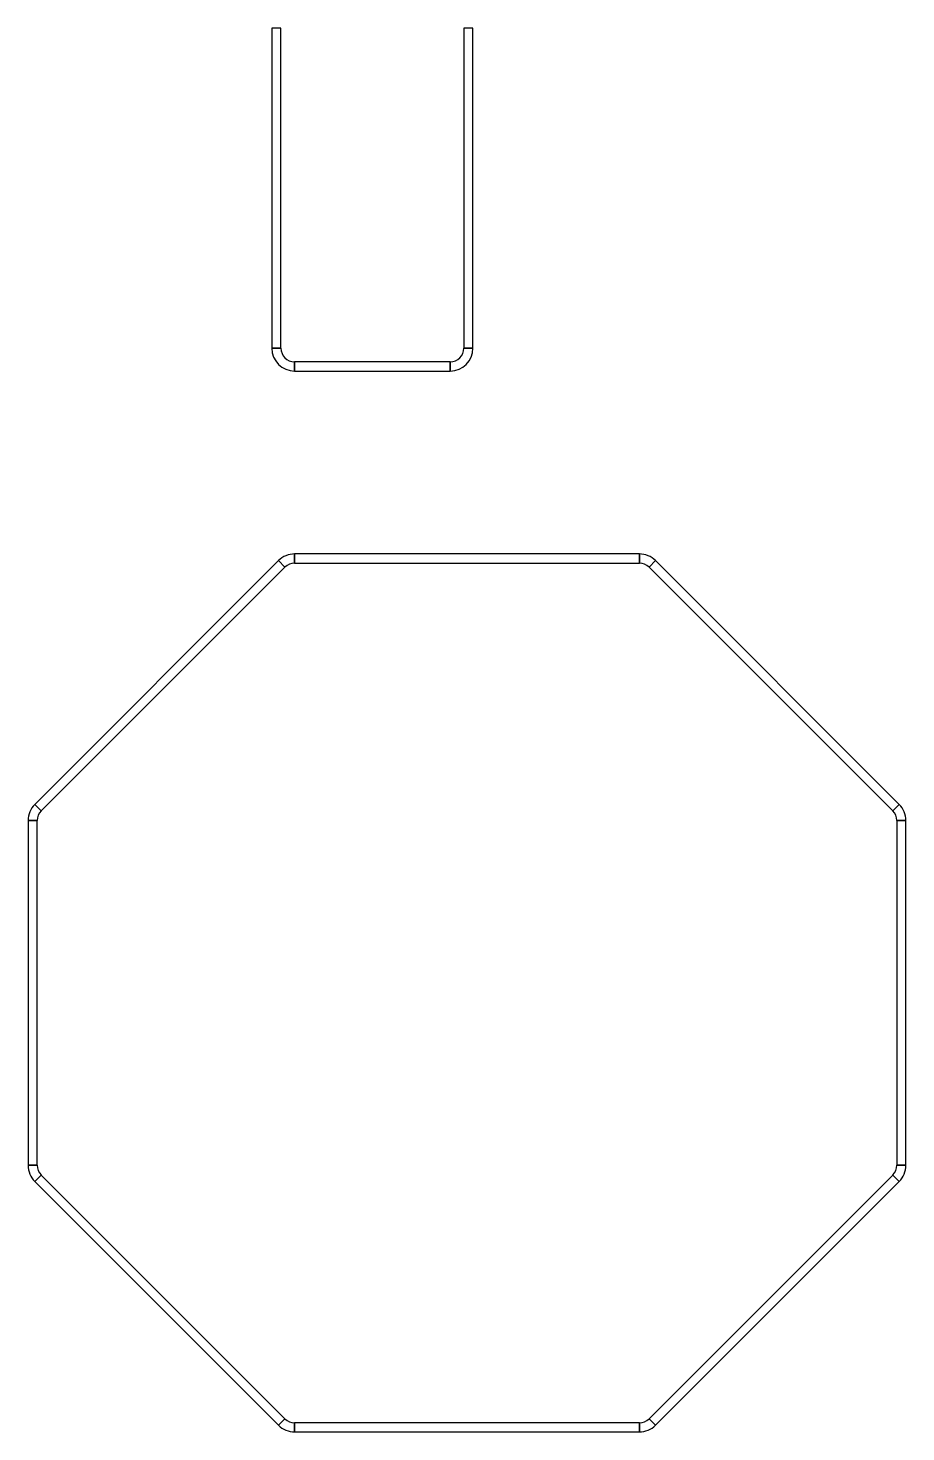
# Model space of a CAD drawing. Header units: metres. Extents: x -29 to 67, y -116 to 38.
import ezdxf

# ---------------------------------------------------------------- set-up
doc = ezdxf.new("R2010")
doc.units = ezdxf.units.M

msp = doc.modelspace()

# ---------------------------------------------------------------- linework, layer by layer
at = {"layer": 'PARAMETRIX'}
for p, q in [((-1.5, 37.5), (-2.5, 37.5)), ((-2.5, 37.5), (-2.5, 2.5)), ((-1.5, 2.5), (-1.5, 37.5)), ((19.5, 37.5), (18.5, 37.5)), ((18.5, 37.5), (18.5, 2.5)), ((19.5, 2.5), (19.5, 37.5)), ((-1.5, 2.5), (-2.5, 2.5)), ((-2.5, 2.5), (-1.5, 2.5)), ((19.5, 2.5), (18.5, 2.5)), ((18.5, 2.5), (19.5, 2.5)), ((17, 1), (0, 1)), ((0, 1), (0, 0)), ((0, 0), (0, 1)), ((0, 0), (17, 0)), ((17, 0), (17, 1)), ((17, 1), (17, 0)), ((-1.7678, -20.7322), (-28.421, -47.3855)), ((-27.7139, -48.0926), (-1.0607, -21.4393)), ((-1.0607, -21.4393), (-1.7678, -20.7322)), ((-1.7678, -20.7322), (-1.0607, -21.4393)), ((37.6934, -20), (0, -20)), ((0, -20), (0, -21)), ((0, -21), (0, -20)), ((0, -21), (37.6934, -21)), ((37.6934, -21), (37.6934, -20)), ((37.6934, -20), (37.6934, -21)), ((38.7541, -21.4393), (39.4612, -20.7322)), ((39.4612, -20.7322), (38.7541, -21.4393)), ((38.7541, -21.4393), (65.4074, -48.0926)), ((66.1145, -47.3855), (39.4612, -20.7322)), ((-27.7139, -48.0926), (-28.421, -47.3855)), ((-28.421, -47.3855), (-27.7139, -48.0926)), ((65.4074, -48.0926), (66.1145, -47.3855)), ((66.1145, -47.3855), (65.4074, -48.0926)), ((-28.1533, -49.1533), (-29.1533, -49.1533)), ((-29.1533, -49.1533), (-29.1533, -86.8467)), ((-29.1533, -49.1533), (-28.1533, -49.1533)), ((-28.1533, -86.8467), (-28.1533, -49.1533)), ((65.8467, -49.1533), (66.8467, -49.1533)), ((65.8467, -49.1533), (65.8467, -86.8467)), ((66.8467, -49.1533), (65.8467, -49.1533)), ((66.8467, -86.8467), (66.8467, -49.1533)), ((-28.1533, -86.8467), (-29.1533, -86.8467)), ((-29.1533, -86.8467), (-28.1533, -86.8467)), ((65.8467, -86.8467), (66.8467, -86.8467)), ((66.8467, -86.8467), (65.8467, -86.8467)), ((-27.7139, -87.9074), (-28.421, -88.6145)), ((-28.421, -88.6145), (-27.7139, -87.9074)), ((-28.421, -88.6145), (-1.7678, -115.2678)), ((-1.0607, -114.5607), (-27.7139, -87.9074)), ((65.4074, -87.9074), (38.7541, -114.5607)), ((39.4612, -115.2678), (66.1145, -88.6145)), ((65.4074, -87.9074), (66.1145, -88.6145)), ((66.1145, -88.6145), (65.4074, -87.9074)), ((-1.0607, -114.5607), (-1.7678, -115.2678)), ((-1.7678, -115.2678), (-1.0607, -114.5607)), ((37.6934, -115), (0, -115)), ((0, -115), (0, -116)), ((0, -116), (0, -115)), ((37.6934, -115), (37.6934, -116)), ((37.6934, -116), (37.6934, -115)), ((38.7541, -114.5607), (39.4612, -115.2678)), ((39.4612, -115.2678), (38.7541, -114.5607)), ((0, -116), (37.6934, -116))]:
    msp.add_line(p, q, dxfattribs=at)
for centre, radius, start, end in [((0, 2.5), 2.5, 180, 270), ((0, 2.5), 1.5, 180, 270), ((17, 2.5), 2.5, 270, 0), ((17, 2.5), 1.5, 270, 360), ((0, -22.5), 2.5, 90, 135), ((0, -22.5), 1.5, 90, 135), ((37.6934, -22.5), 2.5, 45, 90), ((37.6934, -22.5), 1.5, 45, 90), ((-26.6533, -49.1533), 2.5, 135, 180), ((64.3467, -49.1533), 2.5, 0, 45), ((-26.6533, -49.1533), 1.5, 135, 180), ((64.3467, -49.1533), 1.5, 0, 45), ((-26.6533, -86.8467), 2.5, 180, 225), ((-26.6533, -86.8467), 1.5, 180, 225), ((64.3467, -86.8467), 1.5, 315, 360), ((64.3467, -86.8467), 2.5, 315, 0), ((0, -113.5), 1.5, 225, 270), ((37.6934, -113.5), 1.5, 270, 315), ((0, -113.5), 2.5, 225, 270), ((37.6934, -113.5), 2.5, 270, 315)]:
    msp.add_arc(centre, radius, start, end, dxfattribs=at)

doc.saveas('drawing.dxf')
